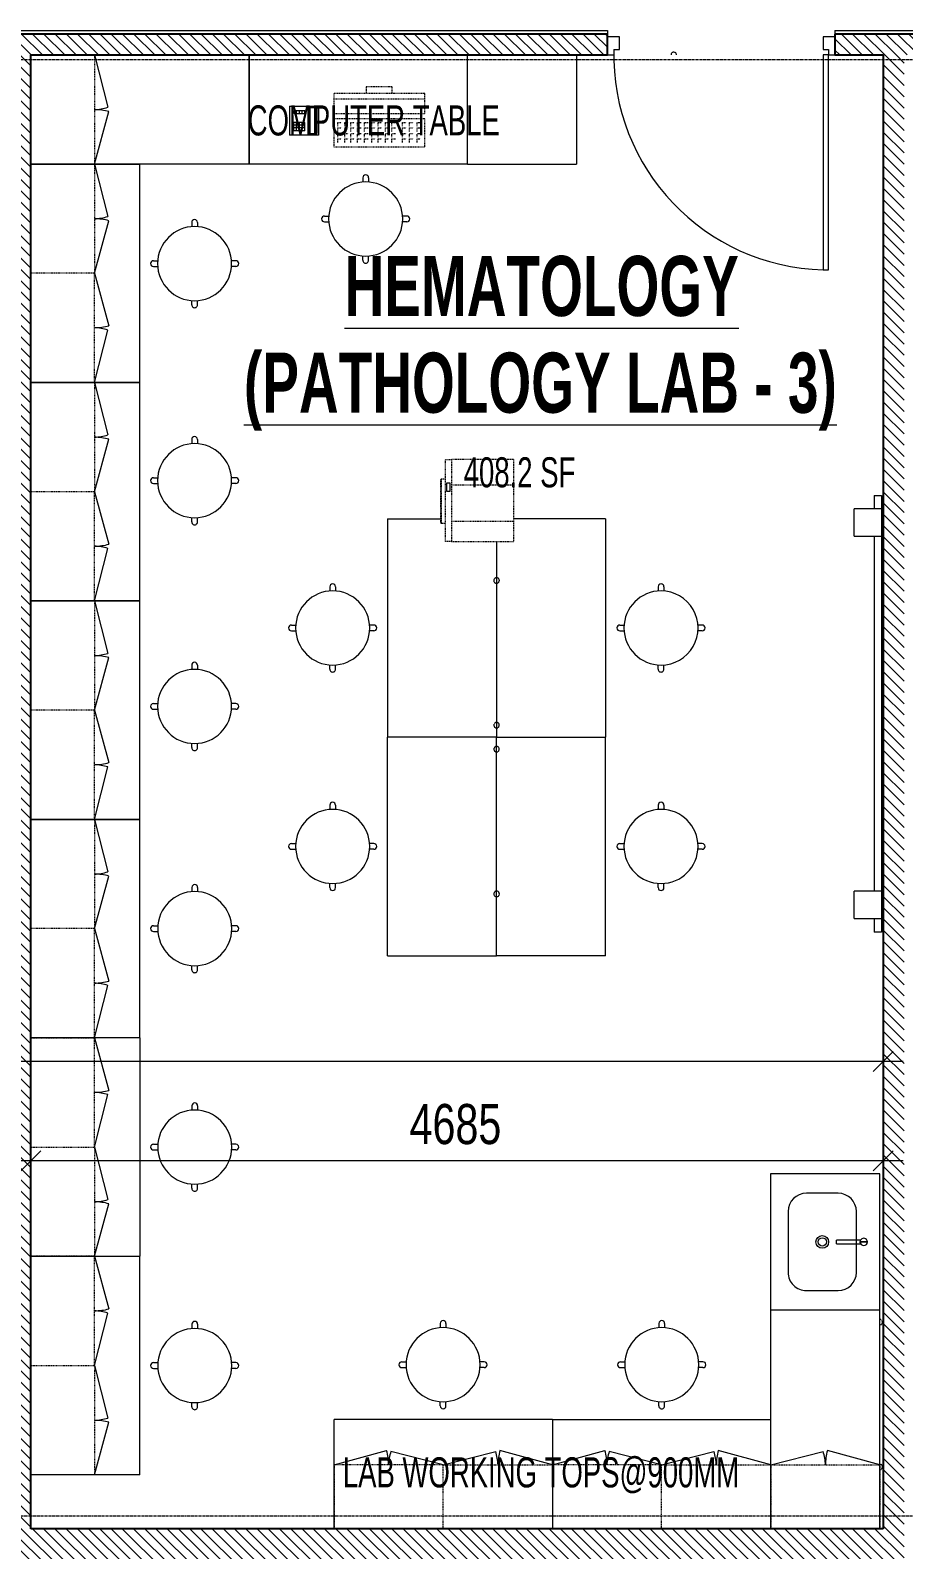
# Model space of a CAD drawing. Header units: millimetres. Extents: x -25222 to 91371, y -63339 to 20835.
# Drawn here: x 63703 to 68503, y -41574 to -33229 of the extents above; entities that cross this region are included whole.
import ezdxf

# ---------------------------------------------------------------- set-up
doc = ezdxf.new("R2010")
doc.units = ezdxf.units.MM
for name, pattern in [('Dash', [6.35, 3.175, -3.175]), ('Dash_2_', [6.35, 3.175, -3.175]), ('Grid Line', [22.225, 12.7, -3.175, 3.175, -3.175]), ('Steelcase Hidden Lines', [3, 2, -1])]:
    doc.linetypes.add(name, pattern=pattern)
for name, color, linetype, lineweight in [('A-ANNO-DIMS', 211, 'Continuous', 9), ('A-ANNO-DIMS-110', 211, 'Continuous', 9), ('A-AREA-IDEN', 2, 'Continuous', 9), ('A-DETL-GENF', 92, 'Continuous', 5), ('A-DOOR', 31, 'Continuous', 5), ('A-DOOR-FRAM', 31, 'Continuous', 5), ('A-WALL', 113, 'Continuous', 5), ('A-WALL-PATT', 111, 'Continuous', 25), ('E-COMM', 2, 'Continuous', 5), ('E-DATA', 2, 'Continuous', 5), ('G-ANNO-TEXT', 231, 'Continuous', 9), ('I-FURN', 30, 'Continuous', 5), ('P-SANR-FIXT', 6, 'Continuous', 5), ('Q-CASE', 31, 'Continuous', 5), ('Q-CASE-HDLN', 31, 'Dash_2_', 5), ('Q-SPCQ', 91, 'Continuous', 5), ('S-GRID', 1, 'Continuous', 9)]:
    doc.layers.add(name, color=color, linetype=linetype, lineweight=lineweight)
doc.styles.add('Swis721 Cn BT_10', font='swissc.ttf', dxfattribs={"width": 0.9, "height": 220})
doc.styles.add('Swis721 Cn BT_3', font='swissc.ttf', dxfattribs={"width": 0.8, "height": 165})
doc.styles.add('Swis721 Cn BT_B', font='swisscb.ttf', dxfattribs={"width": 0.8, "height": 330})
doc.dimstyles.new('Diagonal_-2_mm_Swiss', dxfattribs={"dimscale": 304.8, "dimtxt": 222.071065, "dimasz": 0.360892, "dimexe": 0.360892, "dimexo": 0.0625, "dimgap": 0.072178, "dimtad": 1, "dimdec": 0, "dimzin": 0, "dimdsep": 46, "dimtxsty": 'Swis721 Cn BT_10', "dimblk1": 'OBLIQUE', "dimblk2": 'OBLIQUE', "dimsah": 1, "dimcen": 0.09, "dimdle": 0.360892, "dimazin": 0, "dimtfac": 1, "dimtdec": 4, "dimtix": 1, "dimtmove": 0, "dimatfit": 3, "dimfxl": 0.541339, "dimfxlon": 1, "dimtvp": 1, "dimtolj": 1, "dimtzin": 0, "dimarcsym": 2})
pattern_1 = [(315, (14219.89, -54691.457), (30.869454, 30.869454), [])]

# ---------------------------------------------------------------- blocks, each defined once
blk = doc.blocks.new('PRINTER_desktop - ITNE-023-356163-4_ FOURTH FLOOR - GA PLAN')
at = {"layer": 'Q-SPCQ', "color": 53, "linetype": 'Dash', "lineweight": 9}
for p, q in [((-200, 200), (-107.1, 200)), ((-200, 200), (-200, -140)), ((-107.1, 200), (-85.9, 200)), ((-85.9, 200), (-60, 200)), ((-60, 200), (139.5, 200)), ((-60, 200), (-60, -140)), ((139.5, 200), (220, 200)), ((139.5, 200), (139.5, -140)), ((220, 200), (250, 200)), ((250, -140), (250, 200)), ((-200, -140), (-107.1, -140)), ((-200, -174.5), (-200, -140)), ((-107.1, -140), (-85.9, -140)), ((-85.9, -140), (-60, -140)), ((-60, -140), (139.5, -140)), ((139.5, -140), (220, -140)), ((220, -140), (250, -140)), ((250, -140), (250, -174.5)), ((250, -174.5), (-200, -174.5)), ((-91.3, -174.5), (-91.3, -197.9)), ((-91.3, -200), (-91.3, -197.9)), ((-91.3, -197.9), (148.7, -197.9)), ((148.7, -200), (-91.3, -200)), ((148.7, -197.9), (148.7, -174.5)), ((148.7, -197.9), (148.7, -200))]:
    blk.add_line(p, q, dxfattribs=at)
at = {"layer": 'Q-SPCQ', "color": 53, "lineweight": 9}
for p, q in [((-25.4, -147.9), (-70.4, -147.9)), ((-70.4, -147.9), (-70.4, -167.9)), ((-25.4, -167.9), (-25.4, -147.9)), ((-70.4, -167.9), (-25.4, -167.9))]:
    blk.add_line(p, q, dxfattribs=at)
blk = doc.blocks.new('data_smart_board - 2400x1200-383657-4_ FOURTH FLOOR - GA PLAN')
at = {"layer": 'E-DATA', "color": 10, "lineweight": 9}
for p, q in [((58730.1, -35907.1), (58770.1, -35907.1)), ((58730.1, -35907.1), (58730.1, -35982.1)), ((58770.1, -35907.1), (58770.1, -35982.1)), ((58730.1, -36132.1), (58730.1, -38082.1)), ((58770.1, -36132.1), (58770.1, -38082.1)), ((58730.1, -38232.1), (58730.1, -38307.1)), ((58770.1, -38232.1), (58770.1, -38307.1)), ((58770.1, -38307.1), (58730.1, -38307.1))]:
    blk.add_line(p, q, dxfattribs=at)
blk = doc.blocks.new('comm_ speaker face - 150x150x150-376691-4_ FOURTH FLOOR - GA PLAN')
at = {"layer": 'E-COMM', "color": 53, "lineweight": 9}
for p, q in [((58620.1, -36132.1), (58620.1, -35982.1)), ((58770.1, -35982.1), (58620.1, -35982.1)), ((58770.1, -35982.1), (58770.1, -36132.1)), ((58620.1, -36132.1), (58770.1, -36132.1))]:
    blk.add_line(p, q, dxfattribs=at)
blk = doc.blocks.new('Lab_Stool_981 - Lab_Stool_981-398102-4_ FOURTH FLOOR - GA PLAN')
at = {"layer": 'I-FURN', "color": 53, "lineweight": 9}
for p, q in [((-15.9, 226.5), (-15.9, 203)), ((15.9, 226.5), (15.9, 203)), ((-226.5, 15.9), (-203, 15.9)), ((226.5, 15.9), (203, 15.9)), ((-226.5, -15.9), (-203, -15.9)), ((226.5, -15.9), (203, -15.9)), ((-15.9, -226.5), (-15.9, -203)), ((15.9, -226.5), (15.9, -203))]:
    blk.add_line(p, q, dxfattribs=at)
for centre, radius, start, end in [((0, 0), 203.6, 0, 180), ((0, 226.5), 15.9, 0, 180), ((-226.5, 0), 15.9, 90, 270), ((226.5, 0), 15.9, 270, 90), ((0, 0), 203.6, 180, 0), ((0, -226.5), 15.9, 180, 360)]:
    blk.add_arc(centre, radius, start, end, dxfattribs=at)
blk = doc.blocks.new('Steelcase Details - Worksurface - Airtouch - Universal System - Rectangular - 1200_600-1183984-4_ FOURTH FLOOR - GA PLAN')
at = {"layer": 'I-FURN', "color": 53, "lineweight": 9}
for p, q in [((25.4, -647.2), (25.4, -48.2)), ((1225.4, -48.2), (1225.4, -647.2)), ((25.4, -647.2), (1225.4, -647.2))]:
    blk.add_line(p, q, dxfattribs=at)
blk = doc.blocks.new('TAPWARE_boiling-chilled_water_unit1 - HYTP-029-447482-4_ FOURTH FLOOR - GA PLAN')
at = {"layer": 'P-SANR-FIXT', "color": 53, "lineweight": 9}
for p, q in [((-10, -350), (10, -350)), ((0, -480), (0, -520)), ((0, -520), (0, -480))]:
    blk.add_line(p, q, dxfattribs=at)
for start, end in [(90, 270), (270, 90)]:
    blk.add_arc((0, -500), 20, start, end, dxfattribs=at)
for points in [[(-10, -350), (-10, -361.6), (-10, -384.9), (-10, -419.4), (-10, -452.5), (-10, -473), (-10, -482.7)], [(10, -482.7), (10, -473), (10, -452.5), (10, -419.4), (10, -384.9), (10, -361.6), (10, -350)], [(-10, -482.7), (-8.8, -482), (-7.6, -481.4), (-6.2, -481)], [(-4.2, -480.5), (-3.5, -480.3), (-2.8, -480.2), (-2.1, -480.1)], [(2.1, -480.1), (2.8, -480.2), (3.5, -480.3), (4.2, -480.4)], [(6.3, -481), (7.6, -481.4), (8.8, -482), (10, -482.7)]]:
    blk.add_open_spline(points, degree=3, dxfattribs=at)
blk = doc.blocks.new('CUPBOARD_wall_mount_double_door_adj_shelves - FIJO-146 _waterproof_-3240688-4_ FOURTH FLOOR - GA PLAN')
at = {"layer": 'Q-CASE', "color": 53, "lineweight": 9}
for p, q in [((-254.8, -350), (33.1, -429.4)), ((344.2, -350), (56.6, -424.1))]:
    blk.add_line(p, q, dxfattribs=at)
for centre, radius, start, end in [((-256.1, -350), 299.9, 344.64697, 0), ((345.2, -336.2), 301.7, 182.61354, 196.92253)]:
    blk.add_arc(centre, radius, start, end, dxfattribs=at)
at = {"layer": 'Q-CASE-HDLN', "color": 53, "linetype": 'Dash', "lineweight": 9}
for p, q in [((-254.8, -350), (-254.8, 0)), ((-254.8, 0), (344.2, 0)), ((344.2, 0), (344.2, -350)), ((344.2, -350), (-254.8, -350))]:
    blk.add_line(p, q, dxfattribs=at)
blk = doc.blocks.new('COMPUTER_desktop - ITNE-007-356155-4_ FOURTH FLOOR - GA PLAN')
at = {"layer": 'Q-SPCQ', "color": 53, "linetype": 'Dash', "lineweight": 9}
for p, q in [((-323.1, 175), (-323.1, 138)), ((-179.5, 175), (-323.1, 175)), ((-179.5, 138), (-179.5, 175)), ((-500, 138), (-500, 29)), ((0, 138), (-500, 138)), ((-500, 109), (0, 109)), ((0, 29), (0, 138)), ((-500, 29), (0, 29)), ((0, 0), (-500, 0)), ((-500, 0), (-500, -155)), ((0, 0), (-500, 0)), ((0, -155), (0, 0)), ((-478, -41), (-478, -21)), ((-478, -21), (-458, -21)), ((-478, -71), (-478, -51)), ((-478, -51), (-458, -51)), ((-478, -101), (-478, -81)), ((-478, -81), (-458, -81)), ((-440.8, -41), (-440.8, -21)), ((-440.8, -21), (-420.8, -21)), ((-440.8, -71), (-440.8, -51)), ((-440.8, -51), (-420.8, -51)), ((-440.8, -101), (-440.8, -81)), ((-440.8, -81), (-420.8, -81)), ((-406.5, -41), (-406.5, -21)), ((-406.5, -21), (-386.5, -21)), ((-406.5, -71), (-406.5, -51)), ((-406.5, -51), (-386.5, -51)), ((-406.5, -101), (-406.5, -81)), ((-406.5, -81), (-386.5, -81)), ((-370.5, -41), (-370.5, -21)), ((-370.5, -21), (-350.5, -21)), ((-370.5, -71), (-370.5, -51)), ((-370.5, -51), (-350.5, -51)), ((-370.5, -101), (-370.5, -81)), ((-370.5, -81), (-350.5, -81)), ((-332.1, -41), (-332.1, -21)), ((-332.1, -21), (-312.1, -21)), ((-332.1, -71), (-332.1, -51)), ((-332.1, -51), (-312.1, -51)), ((-332.1, -101), (-332.1, -81)), ((-332.1, -81), (-312.1, -81)), ((-292.3, -41), (-292.3, -21)), ((-292.3, -21), (-272.3, -21)), ((-292.3, -71), (-292.3, -51)), ((-292.3, -51), (-272.3, -51)), ((-292.3, -101), (-292.3, -81)), ((-292.3, -81), (-272.3, -81)), ((-255.8, -41), (-255.8, -21)), ((-255.8, -21), (-235.8, -21)), ((-255.8, -71), (-255.8, -51)), ((-255.8, -51), (-235.8, -51)), ((-255.8, -101), (-255.8, -81)), ((-255.8, -81), (-235.8, -81)), ((-217.3, -41), (-217.3, -21)), ((-217.3, -21), (-197.3, -21)), ((-217.3, -71), (-217.3, -51)), ((-217.3, -51), (-197.3, -51)), ((-217.3, -101), (-217.3, -81)), ((-217.3, -81), (-197.3, -81)), ((-181.4, -41), (-181.4, -21)), ((-181.4, -21), (-161.4, -21)), ((-181.4, -71), (-181.4, -51)), ((-181.4, -51), (-161.4, -51)), ((-181.4, -101), (-181.4, -81)), ((-181.4, -81), (-161.4, -81)), ((-122.2, -41), (-122.2, -21)), ((-122.2, -21), (-102.2, -21)), ((-122.2, -71), (-122.2, -51)), ((-122.2, -51), (-102.2, -51)), ((-122.2, -101), (-122.2, -81)), ((-122.2, -81), (-102.2, -81)), ((-84.2, -41), (-84.2, -21)), ((-84.2, -21), (-64.2, -21)), ((-84.2, -71), (-84.2, -51)), ((-84.2, -51), (-64.2, -51)), ((-84.2, -101), (-84.2, -81)), ((-84.2, -81), (-64.2, -81)), ((-43.2, -41), (-43.2, -21)), ((-43.2, -21), (-23.2, -21)), ((-43.2, -71), (-43.2, -51)), ((-43.2, -51), (-23.2, -51)), ((-43.2, -101), (-43.2, -81)), ((-43.2, -81), (-23.2, -81)), ((-500, -155), (0, -155)), ((-478, -131), (-478, -111)), ((-478, -111), (-458, -111)), ((-440.8, -131), (-440.8, -111)), ((-440.8, -111), (-420.8, -111)), ((-406.5, -131), (-406.5, -111)), ((-406.5, -111), (-386.5, -111)), ((-370.5, -131), (-370.5, -111)), ((-370.5, -111), (-350.5, -111)), ((-332.1, -131), (-332.1, -111)), ((-332.1, -111), (-312.1, -111)), ((-292.3, -131), (-292.3, -111)), ((-292.3, -111), (-272.3, -111)), ((-255.8, -131), (-255.8, -111)), ((-255.8, -111), (-235.8, -111)), ((-217.3, -131), (-217.3, -111)), ((-217.3, -111), (-197.3, -111)), ((-181.4, -131), (-181.4, -111)), ((-181.4, -111), (-161.4, -111)), ((-122.2, -131), (-122.2, -111)), ((-122.2, -111), (-102.2, -111)), ((-84.2, -131), (-84.2, -111)), ((-84.2, -111), (-64.2, -111)), ((-43.2, -131), (-43.2, -111)), ((-43.2, -111), (-23.2, -111))]:
    blk.add_line(p, q, dxfattribs=at)
blk = doc.blocks.new('TELEPHONE_handset2 - ITNE-049-373772-4_ FOURTH FLOOR - GA PLAN')
at = {"layer": 'E-COMM', "color": 53, "lineweight": 9}
for p, q in [((-80, -80), (-80, 80)), ((80, 80), (-80, 80)), ((-55, 55.1), (-10, 55.1)), ((-55, -4.7), (-55, 55.1)), ((-55, 40.1), (-10, 40.1)), ((-55, 25.2), (-10, 25.2)), ((-55, 10.2), (-10, 10.2)), ((-40, -4.7), (-40, 55.1)), ((-25, -4.7), (-25, 55.1)), ((-10, -4.7), (-10, 55.1)), ((40, 55.1), (55, 55.1)), ((40, 55.1), (40, -4.7)), ((40, 40.1), (55, 40.1)), ((40, 25.2), (55, 25.2)), ((40, 10.2), (55, 10.2)), ((55, 55.1), (55, -4.7)), ((80, 80), (80, -80)), ((80, -80), (-80, -80)), ((-70, -33.2), (-70, -68.1)), ((70, -33.2), (-70, -33.2)), ((-70, -68.1), (70, -68.1)), ((-70, -68.1), (-70, -70)), ((70, -70), (-70, -70)), ((-55, -4.7), (-10, -4.7)), ((40, -4.7), (55, -4.7)), ((70, -68.1), (70, -33.2)), ((70, -68.1), (70, -70))]:
    blk.add_line(p, q, dxfattribs=at)
blk = doc.blocks.new('Lab_Stool_981 - Lab_Stool_981-395555-4_ FOURTH FLOOR - GA PLAN')
at = {"layer": 'I-FURN', "color": 53, "lineweight": 9}
for p, q in [((-15.9, 226.5), (-15.9, 203)), ((15.9, 226.5), (15.9, 203)), ((-226.5, 15.9), (-203, 15.9)), ((226.5, 15.9), (203, 15.9)), ((-226.5, -15.9), (-203, -15.9)), ((226.5, -15.9), (203, -15.9)), ((-15.9, -226.5), (-15.9, -203)), ((15.9, -226.5), (15.9, -203))]:
    blk.add_line(p, q, dxfattribs=at)
for centre, radius, start, end in [((0, 0), 203.6, 360, 180), ((0, 226.5), 15.9, 0, 180), ((-226.5, 0), 15.9, 90, 270), ((0, 0), 203.6, 180, 360), ((226.5, 0), 15.9, 270, 90), ((0, -226.5), 15.9, 180, 360)]:
    blk.add_arc(centre, radius, start, end, dxfattribs=at)
blk = doc.blocks.new('BETACRYL BB R 5337 - 0-100 Classic White-1237994-4_ FOURTH FLOOR - GA PLAN')
at = {"layer": 'A-DETL-GENF', "color": 53, "lineweight": 9}
for p, q in [((167.5, 187.5), (-167.5, 187.5)), ((-267.5, 87.5), (-267.5, -87.5)), ((267.5, -87.5), (267.5, 87.5)), ((-167.5, -187.5), (167.5, -187.5))]:
    blk.add_line(p, q, dxfattribs=at)
for radius in [35, 23]:
    blk.add_circle((0, 0), radius, dxfattribs=at)
for centre, start, end in [((-167.5, 87.5), 90, 180), ((167.5, 87.5), 0, 90), ((-167.5, -87.5), 180, 270), ((167.5, -87.5), 270, 0)]:
    blk.add_arc(centre, 100, start, end, dxfattribs=at)
blk = doc.blocks.new('Steelcase Details - Worksurface - Airtouch - Universal System - Rectangular - 1200_600-1290546-4_ FOURTH FLOOR - GA PLAN')
at = {"layer": 'I-FURN', "color": 53, "lineweight": 9}
for p, q in [((25.4, 647.2), (1225.4, 647.2)), ((25.4, 647.2), (25.4, 48.2)), ((1225.4, 48.2), (1225.4, 647.2))]:
    blk.add_line(p, q, dxfattribs=at)
blk = doc.blocks.new('Steelcase Details - Worksurface - Airtouch - Universal System - Rectangular - 1200_600-V36-4_ FOURTH FLOOR - GA PLAN')
at = {"layer": 'I-FURN', "color": 53, "lineweight": 9}
for p, q in [((25.4, -647.2), (25.4, -48.2)), ((25.4, -48.2), (1225.4, -48.2)), ((1225.4, -48.2), (1225.4, -647.2)), ((25.4, -647.2), (1225.4, -647.2))]:
    blk.add_line(p, q, dxfattribs=at)
at = {"layer": 'I-FURN', "color": 53, "linetype": 'Steelcase Hidden Lines', "lineweight": 9}
for centre, radius, start in [((364.5, -48.2), 15.3, 0), ((1159.5, -48.2), 15.2, 360)]:
    blk.add_arc(centre, radius, start, 180, dxfattribs=at)
blk = doc.blocks.new('Steelcase Details - Worksurface - Airtouch - Universal System - Rectangular - 1200_600-V79-4_ FOURTH FLOOR - GA PLAN')
at = {"layer": 'I-FURN', "color": 53, "lineweight": 9}
for p, q in [((25.4, 647.2), (1225.4, 647.2)), ((25.4, 647.2), (25.4, 141.3)), ((1225.4, 48.2), (1225.4, 647.2)), ((150.2, 48.2), (1225.4, 48.2))]:
    blk.add_line(p, q, dxfattribs=at)
at = {"layer": 'I-FURN', "color": 53, "linetype": 'Steelcase Hidden Lines', "lineweight": 9}
for centre, radius, end in [((364.5, 48.2), 15.3, 360), ((1159.5, 48.2), 15.2, 0)]:
    blk.add_arc(centre, radius, 180, end, dxfattribs=at)
blk = doc.blocks.new('Steelcase Details - Worksurface - Airtouch - Universal System - Rectangular - 1200_600-V80-4_ FOURTH FLOOR - GA PLAN')
at = {"layer": 'I-FURN', "color": 53, "lineweight": 9}
for p, q in [((150.2, -48.2), (1225.4, -48.2)), ((1225.4, -48.2), (1225.4, -647.2)), ((25.4, -647.2), (25.4, -355.2)), ((25.4, -647.2), (1225.4, -647.2))]:
    blk.add_line(p, q, dxfattribs=at)
at = {"layer": 'I-FURN', "color": 53, "linetype": 'Steelcase Hidden Lines', "lineweight": 9}
for centre, radius, start in [((364.5, -48.2), 15.3, 0), ((1159.5, -48.2), 15.2, 360)]:
    blk.add_arc(centre, radius, start, 180, dxfattribs=at)
blk = doc.blocks.new('Steelcase Details - Worksurface - Airtouch - Universal System - Rectangular - 1200_600-V37-4_ FOURTH FLOOR - GA PLAN')
at = {"layer": 'I-FURN', "color": 53, "lineweight": 9}
for p, q in [((25.4, 647.2), (1225.4, 647.2)), ((25.4, 647.2), (25.4, 48.2)), ((1225.4, 48.2), (1225.4, 647.2)), ((25.4, 48.2), (1225.4, 48.2))]:
    blk.add_line(p, q, dxfattribs=at)
at = {"layer": 'I-FURN', "color": 53, "linetype": 'Steelcase Hidden Lines', "lineweight": 9}
for centre, radius, end in [((364.5, 48.2), 15.3, 360), ((1159.5, 48.2), 15.2, 0)]:
    blk.add_arc(centre, radius, 180, end, dxfattribs=at)
blk = doc.blocks.new('Steelcase Details - Worksurface - Airtouch - Universal System - Rectangular - 1200_600-V73-4_ FOURTH FLOOR - GA PLAN')
at = {"layer": 'I-FURN', "color": 53, "lineweight": 9}
for p, q in [((25.4, 647.2), (1225.4, 647.2)), ((1225.4, 48.2), (1225.4, 647.2)), ((25.4, 48.2), (1225.4, 48.2))]:
    blk.add_line(p, q, dxfattribs=at)
at = {"layer": 'I-FURN', "color": 53, "linetype": 'Steelcase Hidden Lines', "lineweight": 9}
for centre, radius, end in [((364.5, 48.2), 15.3, 360), ((1159.5, 48.2), 15.2, 0)]:
    blk.add_arc(centre, radius, 180, end, dxfattribs=at)
blk = doc.blocks.new('Steelcase Details - Worksurface - Airtouch - Universal System - Rectangular - 1200_600-V75-4_ FOURTH FLOOR - GA PLAN')
at = {"layer": 'I-FURN', "color": 53, "lineweight": 9}
for q in [(1225.4, 647.2), (25.4, 48.2)]:
    blk.add_line((25.4, 647.2), q, dxfattribs=at)
blk = doc.blocks.new('CUPBOARD_wall_mount_double_door_adj_shelves - FIJO-146 _waterproof_-3240690-4_ FOURTH FLOOR - GA PLAN')
at = {"layer": 'Q-CASE', "color": 53, "lineweight": 9}
for p, q in [((-255.3, -350), (33.1, -429.5)), ((344.7, -350), (56.6, -424.1))]:
    blk.add_line(p, q, dxfattribs=at)
for centre, radius, start, end in [((-256.6, -350), 300.4, 344.66003, 0), ((345.7, -336.2), 302.2, 182.61034, 196.90804)]:
    blk.add_arc(centre, radius, start, end, dxfattribs=at)
at = {"layer": 'Q-CASE-HDLN', "color": 53, "linetype": 'Dash', "lineweight": 9}
for p, q in [((-255.3, -350), (-255.3, 0)), ((-255.3, 0), (344.7, 0)), ((344.7, 0), (344.7, -350)), ((344.7, -350), (-255.3, -350))]:
    blk.add_line(p, q, dxfattribs=at)
blk = doc.blocks.new('CUPBOARD_wall_mount_double_door_adj_shelves - FIJO-146 _waterproof_-3240689-4_ FOURTH FLOOR - GA PLAN')
at = {"layer": 'Q-CASE', "color": 53, "lineweight": 9}
for p, q in [((-255.3, 350), (33.1, 429.5)), ((344.7, 350), (56.6, 424.1))]:
    blk.add_line(p, q, dxfattribs=at)
for centre, radius, start, end in [((-256.6, 350), 300.4, 360, 15.33997), ((345.7, 336.2), 302.2, 163.09196, 177.38966)]:
    blk.add_arc(centre, radius, start, end, dxfattribs=at)
at = {"layer": 'Q-CASE-HDLN', "color": 53, "linetype": 'Dash', "lineweight": 9}
for p, q in [((344.7, 350), (-255.3, 350)), ((-255.3, 350), (-255.3, 0)), ((344.7, 0), (344.7, 350)), ((-255.3, 0), (344.7, 0))]:
    blk.add_line(p, q, dxfattribs=at)
blk = doc.blocks.new('Steelcase Details - Worksurface - Airtouch - Universal System - Rectangular - 600_600-V76-4_ FOURTH FLOOR - GA PLAN')
at = {"layer": 'I-FURN', "color": 53, "lineweight": 9}
for p, q in [((25.4, -647.2), (25.4, -48.2)), ((625.4, -48.2), (625.4, -647.2)), ((25.4, -647.2), (625.4, -647.2))]:
    blk.add_line(p, q, dxfattribs=at)
at = {"layer": 'I-FURN', "color": 53, "linetype": 'Steelcase Hidden Lines', "lineweight": 9}
blk.add_arc((1159.5, -48.2), 15.2, 360, 180, dxfattribs=at)
blk = doc.blocks.new('MM-HOSPITAL A_B BLOCK 2022_05_19_Interiors_rvt-1-4_ FOURTH FLOOR - GA PLAN')
at = {"layer": 'A-WALL', "color": 10, "lineweight": 9}
for p, q in [((60260.1, -33228.7), (66875.1, -33228.7)), ((66875.1, -33228.7), (66875.1, -33248.7)), ((68125.1, -33228.7), (71825.1, -33228.7)), ((68125.1, -33228.7), (68125.1, -33248.7))]:
    blk.add_line(p, q, dxfattribs=at)
at = {"layer": 'I-FURN', "color": 53, "lineweight": 9}
for p, q in [((68371.1, -39508.7), (67771.1, -39508.7)), ((67771.1, -39508.7), (67771.1, -40258.7)), ((68371.1, -40258.7), (68371.1, -39508.7))]:
    blk.add_line(p, q, dxfattribs=at)
at = {"color": 53, "lineweight": 9}
for name, p, rotation in [('CUPBOARD_wall_mount_double_door_adj_shelves - FIJO-146 _waterproof_-3240688-4_ FOURTH FLOOR - GA PLAN', (63705.1, -33707.9), 89.99999999999912), ('Steelcase Details - Worksurface - Airtouch - Universal System - Rectangular - 1200_600-V75-4_ FOURTH FLOOR - GA PLAN', (64930.5, -33315.5), 180), ('Steelcase Details - Worksurface - Airtouch - Universal System - Rectangular - 1200_600-1290546-4_ FOURTH FLOOR - GA PLAN', (66130.5, -33315.5), 180), ('TELEPHONE_handset2 - ITNE-049-373772-4_ FOURTH FLOOR - GA PLAN', (65206.4, -33724.7), 89.9999999999992), ('Steelcase Details - Worksurface - Airtouch - Universal System - Rectangular - 1200_600-1183984-4_ FOURTH FLOOR - GA PLAN', (63656.8, -35188.1), 90.00000000000017), ('CUPBOARD_wall_mount_double_door_adj_shelves - FIJO-146 _waterproof_-3240690-4_ FOURTH FLOOR - GA PLAN', (63705.1, -34307.4), 89.99999999999912), ('Lab_Stool_981 - Lab_Stool_981-398102-4_ FOURTH FLOOR - GA PLAN', (65545.8, -34264.7), 270.0000000000002), ('Lab_Stool_981 - Lab_Stool_981-398102-4_ FOURTH FLOOR - GA PLAN', (64605.3, -34509.9), 270.0000000000002), ('CUPBOARD_wall_mount_double_door_adj_shelves - FIJO-146 _waterproof_-3240689-4_ FOURTH FLOOR - GA PLAN', (63705.1, -34818), 270.000000000001), ('Steelcase Details - Worksurface - Airtouch - Universal System - Rectangular - 1200_600-1183984-4_ FOURTH FLOOR - GA PLAN', (63656.8, -36388.1), 90.00000000000017), ('CUPBOARD_wall_mount_double_door_adj_shelves - FIJO-146 _waterproof_-3240690-4_ FOURTH FLOOR - GA PLAN', (63705.1, -35507.4), 89.99999999999912), ('Lab_Stool_981 - Lab_Stool_981-398102-4_ FOURTH FLOOR - GA PLAN', (64605.3, -35702.1), 270.0000000000002), ('PRINTER_desktop - ITNE-023-356163-4_ FOURTH FLOOR - GA PLAN', (66158.2, -35786), 269.9999999999984), ('CUPBOARD_wall_mount_double_door_adj_shelves - FIJO-146 _waterproof_-3240689-4_ FOURTH FLOOR - GA PLAN', (63705.1, -36018), 270.000000000001), ('Steelcase Details - Worksurface - Airtouch - Universal System - Rectangular - 1200_600-V80-4_ FOURTH FLOOR - GA PLAN', (66313.3, -35885.8), 270.0000000000002), ('Steelcase Details - Worksurface - Airtouch - Universal System - Rectangular - 1200_600-V79-4_ FOURTH FLOOR - GA PLAN', (66216.8, -35885.8), 270), ('Lab_Stool_981 - Lab_Stool_981-398102-4_ FOURTH FLOOR - GA PLAN', (65364.2, -36511.2), 270.0000000000002), ('Lab_Stool_981 - Lab_Stool_981-395555-4_ FOURTH FLOOR - GA PLAN', (67169.1, -36511.2), 270.0000000000002), ('Steelcase Details - Worksurface - Airtouch - Universal System - Rectangular - 1200_600-1183984-4_ FOURTH FLOOR - GA PLAN', (63656.8, -37588.1), 90.00000000000017), ('CUPBOARD_wall_mount_double_door_adj_shelves - FIJO-146 _waterproof_-3240690-4_ FOURTH FLOOR - GA PLAN', (63705.1, -36707.4), 89.99999999999912), ('Lab_Stool_981 - Lab_Stool_981-398102-4_ FOURTH FLOOR - GA PLAN', (64605.3, -36942.1), 270.0000000000002), ('CUPBOARD_wall_mount_double_door_adj_shelves - FIJO-146 _waterproof_-3240689-4_ FOURTH FLOOR - GA PLAN', (63705.1, -37218), 270.000000000001), ('Steelcase Details - Worksurface - Airtouch - Universal System - Rectangular - 1200_600-V37-4_ FOURTH FLOOR - GA PLAN', (66313.3, -38336.7), 90.00000000000001), ('Steelcase Details - Worksurface - Airtouch - Universal System - Rectangular - 1200_600-V36-4_ FOURTH FLOOR - GA PLAN', (66216.8, -38336.7), 90.00000000000017), ('Lab_Stool_981 - Lab_Stool_981-395555-4_ FOURTH FLOOR - GA PLAN', (65364.2, -37711.2), 90.00000000000017), ('Lab_Stool_981 - Lab_Stool_981-398102-4_ FOURTH FLOOR - GA PLAN', (67169.1, -37711.2), 90.00000000000017), ('Steelcase Details - Worksurface - Airtouch - Universal System - Rectangular - 1200_600-1183984-4_ FOURTH FLOOR - GA PLAN', (63656.8, -38788.1), 90.00000000000017), ('CUPBOARD_wall_mount_double_door_adj_shelves - FIJO-146 _waterproof_-3240690-4_ FOURTH FLOOR - GA PLAN', (63705.1, -37907.4), 89.99999999999912), ('Lab_Stool_981 - Lab_Stool_981-398102-4_ FOURTH FLOOR - GA PLAN', (64606.1, -38162.7), 270.0000000000002), ('CUPBOARD_wall_mount_double_door_adj_shelves - FIJO-146 _waterproof_-3240689-4_ FOURTH FLOOR - GA PLAN', (63705.1, -38418), 270.000000000001), ('CUPBOARD_wall_mount_double_door_adj_shelves - FIJO-146 _waterproof_-3240689-4_ FOURTH FLOOR - GA PLAN', (63705.1, -39018), 270.000000000001), ('Steelcase Details - Worksurface - Airtouch - Universal System - Rectangular - 1200_600-1290546-4_ FOURTH FLOOR - GA PLAN', (63656.8, -38737.3), 270), ('Lab_Stool_981 - Lab_Stool_981-398102-4_ FOURTH FLOOR - GA PLAN', (64606.1, -39362.7), 270.0000000000002), ('CUPBOARD_wall_mount_double_door_adj_shelves - FIJO-146 _waterproof_-3240690-4_ FOURTH FLOOR - GA PLAN', (63705.1, -39707.4), 89.99999999999912), ('BETACRYL BB R 5337 - 0-100 Classic White-1237994-4_ FOURTH FLOOR - GA PLAN', (68055.5, -39883.7), 270.0000000000002), ('TAPWARE_boiling-chilled_water_unit1 - HYTP-029-447482-4_ FOURTH FLOOR - GA PLAN', (67783.6, -39883.7), 89.99999999999946), ('Steelcase Details - Worksurface - Airtouch - Universal System - Rectangular - 1200_600-1183984-4_ FOURTH FLOOR - GA PLAN', (63656.8, -41188.1), 90.00000000000017), ('CUPBOARD_wall_mount_double_door_adj_shelves - FIJO-146 _waterproof_-3240689-4_ FOURTH FLOOR - GA PLAN', (63705.1, -40218), 270.000000000001), ('Steelcase Details - Worksurface - Airtouch - Universal System - Rectangular - 1200_600-V73-4_ FOURTH FLOOR - GA PLAN', (68419.3, -41484.2), 90.00000000000017), ('Lab_Stool_981 - Lab_Stool_981-398102-4_ FOURTH FLOOR - GA PLAN', (64606.1, -40562.7), 270.0000000000002), ('Lab_Stool_981 - Lab_Stool_981-395555-4_ FOURTH FLOOR - GA PLAN', (65971.1, -40557.9), 270), ('Lab_Stool_981 - Lab_Stool_981-398102-4_ FOURTH FLOOR - GA PLAN', (67173.1, -40557.9), 270.0000000000002), ('CUPBOARD_wall_mount_double_door_adj_shelves - FIJO-146 _waterproof_-3240690-4_ FOURTH FLOOR - GA PLAN', (63705.1, -40907.4), 89.99999999999912), ('Steelcase Details - Worksurface - Airtouch - Universal System - Rectangular - 1200_600-1183984-4_ FOURTH FLOOR - GA PLAN', (66597.5, -41507), 180), ('CUPBOARD_wall_mount_double_door_adj_shelves - FIJO-146 _waterproof_-3240690-4_ FOURTH FLOOR - GA PLAN', (66316.8, -41458.7), 180), ('CUPBOARD_wall_mount_double_door_adj_shelves - FIJO-146 _waterproof_-3240690-4_ FOURTH FLOOR - GA PLAN', (67516.8, -41458.7), 180), ('CUPBOARD_wall_mount_double_door_adj_shelves - FIJO-146 _waterproof_-3240690-4_ FOURTH FLOOR - GA PLAN', (68116.8, -41458.7), 180)]:
    blk.add_blockref(name, p, dxfattribs=dict(at, rotation=rotation))
for name, p in [('Steelcase Details - Worksurface - Airtouch - Universal System - Rectangular - 600_600-V76-4_ FOURTH FLOOR - GA PLAN', (66079.7, -33315.5)), ('COMPUTER_desktop - ITNE-007-356155-4_ FOURTH FLOOR - GA PLAN', (65871, -33713.7)), ('data_smart_board - 2400x1200-383657-4_ FOURTH FLOOR - GA PLAN', (9610, 124.4)), ('comm_ speaker face - 150x150x150-376691-4_ FOURTH FLOOR - GA PLAN', (9610, 124.4)), ('comm_ speaker face - 150x150x150-376691-4_ FOURTH FLOOR - GA PLAN', (9610, -1975.6)), ('Steelcase Details - Worksurface - Airtouch - Universal System - Rectangular - 1200_600-1290546-4_ FOURTH FLOOR - GA PLAN', (66546.7, -41507)), ('CUPBOARD_wall_mount_double_door_adj_shelves - FIJO-146 _waterproof_-3240689-4_ FOURTH FLOOR - GA PLAN', (65627.4, -41458.7)), ('CUPBOARD_wall_mount_double_door_adj_shelves - FIJO-146 _waterproof_-3240689-4_ FOURTH FLOOR - GA PLAN', (66827.4, -41458.7))]:
    blk.add_blockref(name, p, dxfattribs=at)
blk = doc.blocks.new('DC_SglFl-W-Int - D 1_25-12383855-4_ FOURTH FLOOR - GA PLAN')
at = {"layer": 'A-DOOR'}
for p, q in [((560, -57.5), (560, -1237.5)), ((590, -57.5), (560, -57.5)), ((590, -1237.5), (590, -57.5)), ((560, -1237.5), (590, -1237.5))]:
    blk.add_line(p, q, dxfattribs=at)
blk.add_arc((590, -57.5), 1180.4, 178.54364, 268.54364, dxfattribs=at)
at = {"layer": 'A-DOOR-FRAM'}
for p, q in [((-625, 42.5), (-625, -57.5)), ((-560, 42.5), (-625, 42.5)), ((-560, -27.5), (-560, 42.5)), ((560, 42.5), (560, -27.5)), ((625, 42.5), (560, 42.5)), ((625, -57.5), (625, 42.5)), ((-625, -57.5), (-590, -57.5)), ((-590, -27.5), (-560, -27.5)), ((-590, -27.5), (-590, -57.5)), ((560, -27.5), (590, -27.5)), ((590, -27.5), (590, -57.5)), ((590, -57.5), (625, -57.5))]:
    blk.add_line(p, q, dxfattribs=at)
blk = doc.blocks.new('DIMBLOCK47-4_ FOURTH FLOOR - GA PLAN')
at = {"layer": 'A-ANNO-DIMS-110', "transparency": 16777216}
for p, q in [((54105.1, -39056.8), (54105.1, -38781.8)), ((68390.1, -39056.8), (68390.1, -38781.8)), ((68500.1, -38891.8), (53995.1, -38891.8)), ((54105.1, -38891.8), (54105.1, -39056.8)), ((68390.1, -38891.8), (68390.1, -39056.8))]:
    blk.add_line(p, q, dxfattribs=at)
at = {"layer": 'A-ANNO-DIMS-110', "lineweight": 18, "transparency": 16777216}
for p, q in [((54105.1, -38891.8), (54160.1, -38836.8)), ((68390.1, -38891.8), (68445.1, -38836.8)), ((54105.1, -38891.8), (54050.1, -38946.8)), ((68390.1, -38891.8), (68335.1, -38946.8))]:
    blk.add_line(p, q, dxfattribs=at)
at = {"layer": 'A-ANNO-DIMS-110', "color": 0, "transparency": 16777216, "insert": (60921.5, -38579.3), "char_height": 220, "width": 782.536, "attachment_point": 1, "line_spacing_factor": 0.961347, "style": 'Swis721 Cn BT_10'}
blk.add_mtext('14285', dxfattribs=at)
blk = doc.blocks.new('_Oblique')
at = {"color": 0, "linetype": 'ByBlock', "lineweight": -2}
blk.add_line((-0.5, -0.5), (0.5, 0.5), dxfattribs=at)
blk = doc.blocks.new('DIMBLOCK50-4_ FOURTH FLOOR - GA PLAN')
at = {"layer": 'A-ANNO-DIMS-110', "transparency": 16777216}
for p, q in [((63705.1, -39603.6), (63705.1, -39328.6)), ((68390.1, -39603.6), (68390.1, -39328.6)), ((68500.1, -39438.6), (63595.1, -39438.6)), ((63705.1, -39438.6), (63705.1, -39603.6)), ((68390.1, -39438.6), (68390.1, -39603.6))]:
    blk.add_line(p, q, dxfattribs=at)
at = {"layer": 'A-ANNO-DIMS-110', "lineweight": 18, "transparency": 16777216}
for p, q in [((63705.1, -39438.6), (63760.1, -39383.6)), ((68390.1, -39438.6), (68445.1, -39383.6)), ((63705.1, -39438.6), (63650.1, -39493.6)), ((68390.1, -39438.6), (68335.1, -39493.6))]:
    blk.add_line(p, q, dxfattribs=at)
at = {"layer": 'A-ANNO-DIMS-110', "color": 0, "transparency": 16777216, "insert": (65786.7, -39126.1), "char_height": 220, "width": 626.029, "attachment_point": 1, "line_spacing_factor": 0.961347, "style": 'Swis721 Cn BT_10'}
blk.add_mtext('4685', dxfattribs=at)

msp = doc.modelspace()

# ---------------------------------------------------------------- hatches: boundary and pattern name
at = {"layer": 'A-WALL-PATT', "lineweight": 5}
h = msp.add_hatch(dxfattribs=at)
h.set_pattern_fill('FP_1', color=9, style=0, pattern_type=2)
h.set_pattern_definition(pattern_1)
h.paths.add_polyline_path([(73190.1, -33363.7), (73305.1, -33363.7), (73305.1, -33248.7), (73075.1, -33248.7), (73075.1, -33363.7)], flags=0)
h.paths.add_polyline_path([(60260.1, -33363.7), (61435.1, -33363.7), (61435.1, -33248.7), (60260.1, -33248.7)], flags=0)
h.paths.add_polyline_path([(62035.1, -33363.7), (66875.1, -33363.7), (66875.1, -33248.7), (62035.1, -33248.7), (62035.1, -33310)], flags=0)
h.paths.add_polyline_path([(70307.5, -33363.7), (71825.1, -33363.7), (71825.1, -33248.7), (70035.1, -33248.7), (70035.1, -33363.7)], flags=0)
h.paths.add_polyline_path([(68505.1, -33363.7), (69435.1, -33363.7), (69435.1, -33248.7), (68125.1, -33248.7), (68125.1, -33363.7), (68390.1, -33363.7)], flags=0)
h.paths.add_polyline_path([(59010.1, -33363.7), (59010.1, -33248.7), (58550.1, -33248.7), (58550.1, -33363.7), (58935.1, -33363.7)], flags=0)
h.paths.add_polyline_path([(49300.1, -33363.7), (52025.1, -33363.7), (52025.1, -33248.7), (49300.1, -33248.7)], flags=0)
h.paths.add_polyline_path([(53275.1, -33363.7), (53505.1, -33363.7), (53505.1, -33248.7), (53275.1, -33248.7)], flags=0)
h.paths.add_polyline_path([(54105.1, -33363.7), (57300.1, -33363.7), (57300.1, -33248.7), (54105.1, -33248.7)], flags=0)
h = msp.add_hatch(dxfattribs=at)
h.set_pattern_fill('FP_1', color=9, style=0, pattern_type=2)
h.set_pattern_definition(pattern_1)
h.paths.add_polyline_path([(63705.1, -41458.7), (63705.1, -33363.7), (63590.1, -33363.7), (63590.1, -41458.7)], flags=0)
h = msp.add_hatch(dxfattribs=at)
h.set_pattern_fill('FP_1', color=9, style=0, pattern_type=2)
h.set_pattern_definition(pattern_1)
h.paths.add_polyline_path([(68471.2, -41458.7), (68505.1, -41458.7), (68505.1, -33363.7), (68390.1, -33363.7), (68390.1, -41458.7)], flags=0)
h = msp.add_hatch(dxfattribs=at)
h.set_pattern_fill('FP_1', color=9, style=0, pattern_type=2)
h.set_pattern_definition(pattern_1)
h.paths.add_polyline_path([(56971.1, -41688.7), (61435.1, -41688.7), (61435.1, -41458.7), (56790.1, -41458.7), (56790.1, -41688.7), (56905.1, -41688.7)], flags=0)
h.paths.add_polyline_path([(50107.5, -41688.7), (53505.1, -41688.7), (53505.1, -41458.7), (52882.1, -41458.7), (52882.1, -41555.7), (52018.1, -41555.5), (52018.1, -41458.7), (51982.1, -41458.7), (51982.1, -41555.7), (51118.1, -41555.7), (51118.1, -41458.7), (51082.1, -41458.7), (51082.1, -41555.7), (50218.1, -41555.7), (50218.1, -41458.7), (50182.1, -41458.7), (50182.1, -41555.7), (49318.1, -41555.7), (49318.1, -41458.7), (49300.1, -41458.7), (49300.1, -41688.7)], flags=0)
h.paths.add_polyline_path([(66775.1, -41688.7), (68505.1, -41688.7), (68505.1, -41458.7), (62035.1, -41458.7), (62035.1, -41688.7), (66634.8, -41688.7)], flags=0)
h.paths.add_polyline_path([(54105.1, -41688.7), (55690.1, -41688.7), (55690.1, -41458.7), (54105.1, -41458.7), (54105.1, -41637.9)], flags=0)

# ---------------------------------------------------------------- linework, layer by layer
at = {"layer": 'A-WALL', "lineweight": 25}
for p, q in [((66875.1, -33248.7), (62035.1, -33248.7)), ((66875.1, -33363.7), (66875.1, -33248.7)), ((69435.1, -33248.7), (68125.1, -33248.7)), ((68125.1, -33248.7), (68125.1, -33363.7)), ((63705.1, -33363.7), (66875.1, -33363.7)), ((63705.1, -41458.7), (63705.1, -33363.7)), ((68125.1, -33363.7), (68390.1, -33363.7)), ((68390.1, -33363.7), (68390.1, -41458.7)), ((68390.1, -41458.7), (63705.1, -41458.7))]:
    msp.add_line(p, q, dxfattribs=at)
at = {"layer": 'S-GRID', "linetype": 'Grid Line'}
for p, q in [((-24562.2, -33388.7), (90711.2, -33388.7)), ((-24562.2, -41388.7), (90711.2, -41388.7))]:
    msp.add_line(p, q, dxfattribs=at)

# ---------------------------------------------------------------- block references
at = {"lineweight": 5}
msp.add_blockref('MM-HOSPITAL A_B BLOCK 2022_05_19_Interiors_rvt-1-4_ FOURTH FLOOR - GA PLAN', (0, 0), dxfattribs=at)
at = {"layer": 'A-DOOR'}
msp.add_blockref('DC_SglFl-W-Int - D 1_25-12383855-4_ FOURTH FLOOR - GA PLAN', (67500.1, -33306.2), dxfattribs=at)

# ---------------------------------------------------------------- texts
at = {"layer": 'A-AREA-IDEN', "attachment_point": 1}
for s, insert, char_height, width, style in [('\\LHEMATOLOGY', (65429.5, -34467.6), 330, 2440.978, 'Swis721 Cn BT_B'), ('\\L(PATHOLOGY LAB - 3)', (64876.5, -34998.8), 330, 3774.345, 'Swis721 Cn BT_B'), ('408.2 SF', (66084.4, -35573.6), 165, 698.43, 'Swis721 Cn BT_3')]:
    msp.add_mtext(s, dxfattribs=dict(at, insert=insert, char_height=char_height, width=width, style=style))
at = {"layer": 'G-ANNO-TEXT', "color": 59, "char_height": 165, "attachment_point": 1, "style": 'Swis721 Cn BT_3'}
for s, insert, width in [('COMPUTER TABLE', (64897.2, -33640.8), 1495.628), ('LAB WORKING TOPS@900MM', (65420.2, -41067), 2455.088)]:
    msp.add_mtext(s, dxfattribs=dict(at, insert=insert, width=width))

# ---------------------------------------------------------------- dimensions: what is measured, and where the dimension line sits
at = {"layer": 'A-ANNO-DIMS'}
for base, p1, p2, override, picture, middle in [((54105.1, -38891.8), (68390.1, -39056.8), (54105.1, -39056.8), {"dimpost": '<>', "dimfxl": 14285}, 'DIMBLOCK47-4_ FOURTH FLOOR - GA PLAN', (61247.6, -38756.8)), ((63705.1, -39438.6), (68390.1, -39603.6), (63705.1, -39603.6), {"dimpost": '<>', "dimfxl": 4685}, 'DIMBLOCK50-4_ FOURTH FLOOR - GA PLAN', (66047.6, -39303.6))]:
    dim = msp.add_linear_dim(base=base, p1=p1, p2=p2, dimstyle='Diagonal_-2_mm_Swiss', override=override, dxfattribs=at)
    dim.commit()
    dim.dimension.update_dxf_attribs({"geometry": picture, "text_midpoint": middle})

doc.saveas('drawing.dxf')
